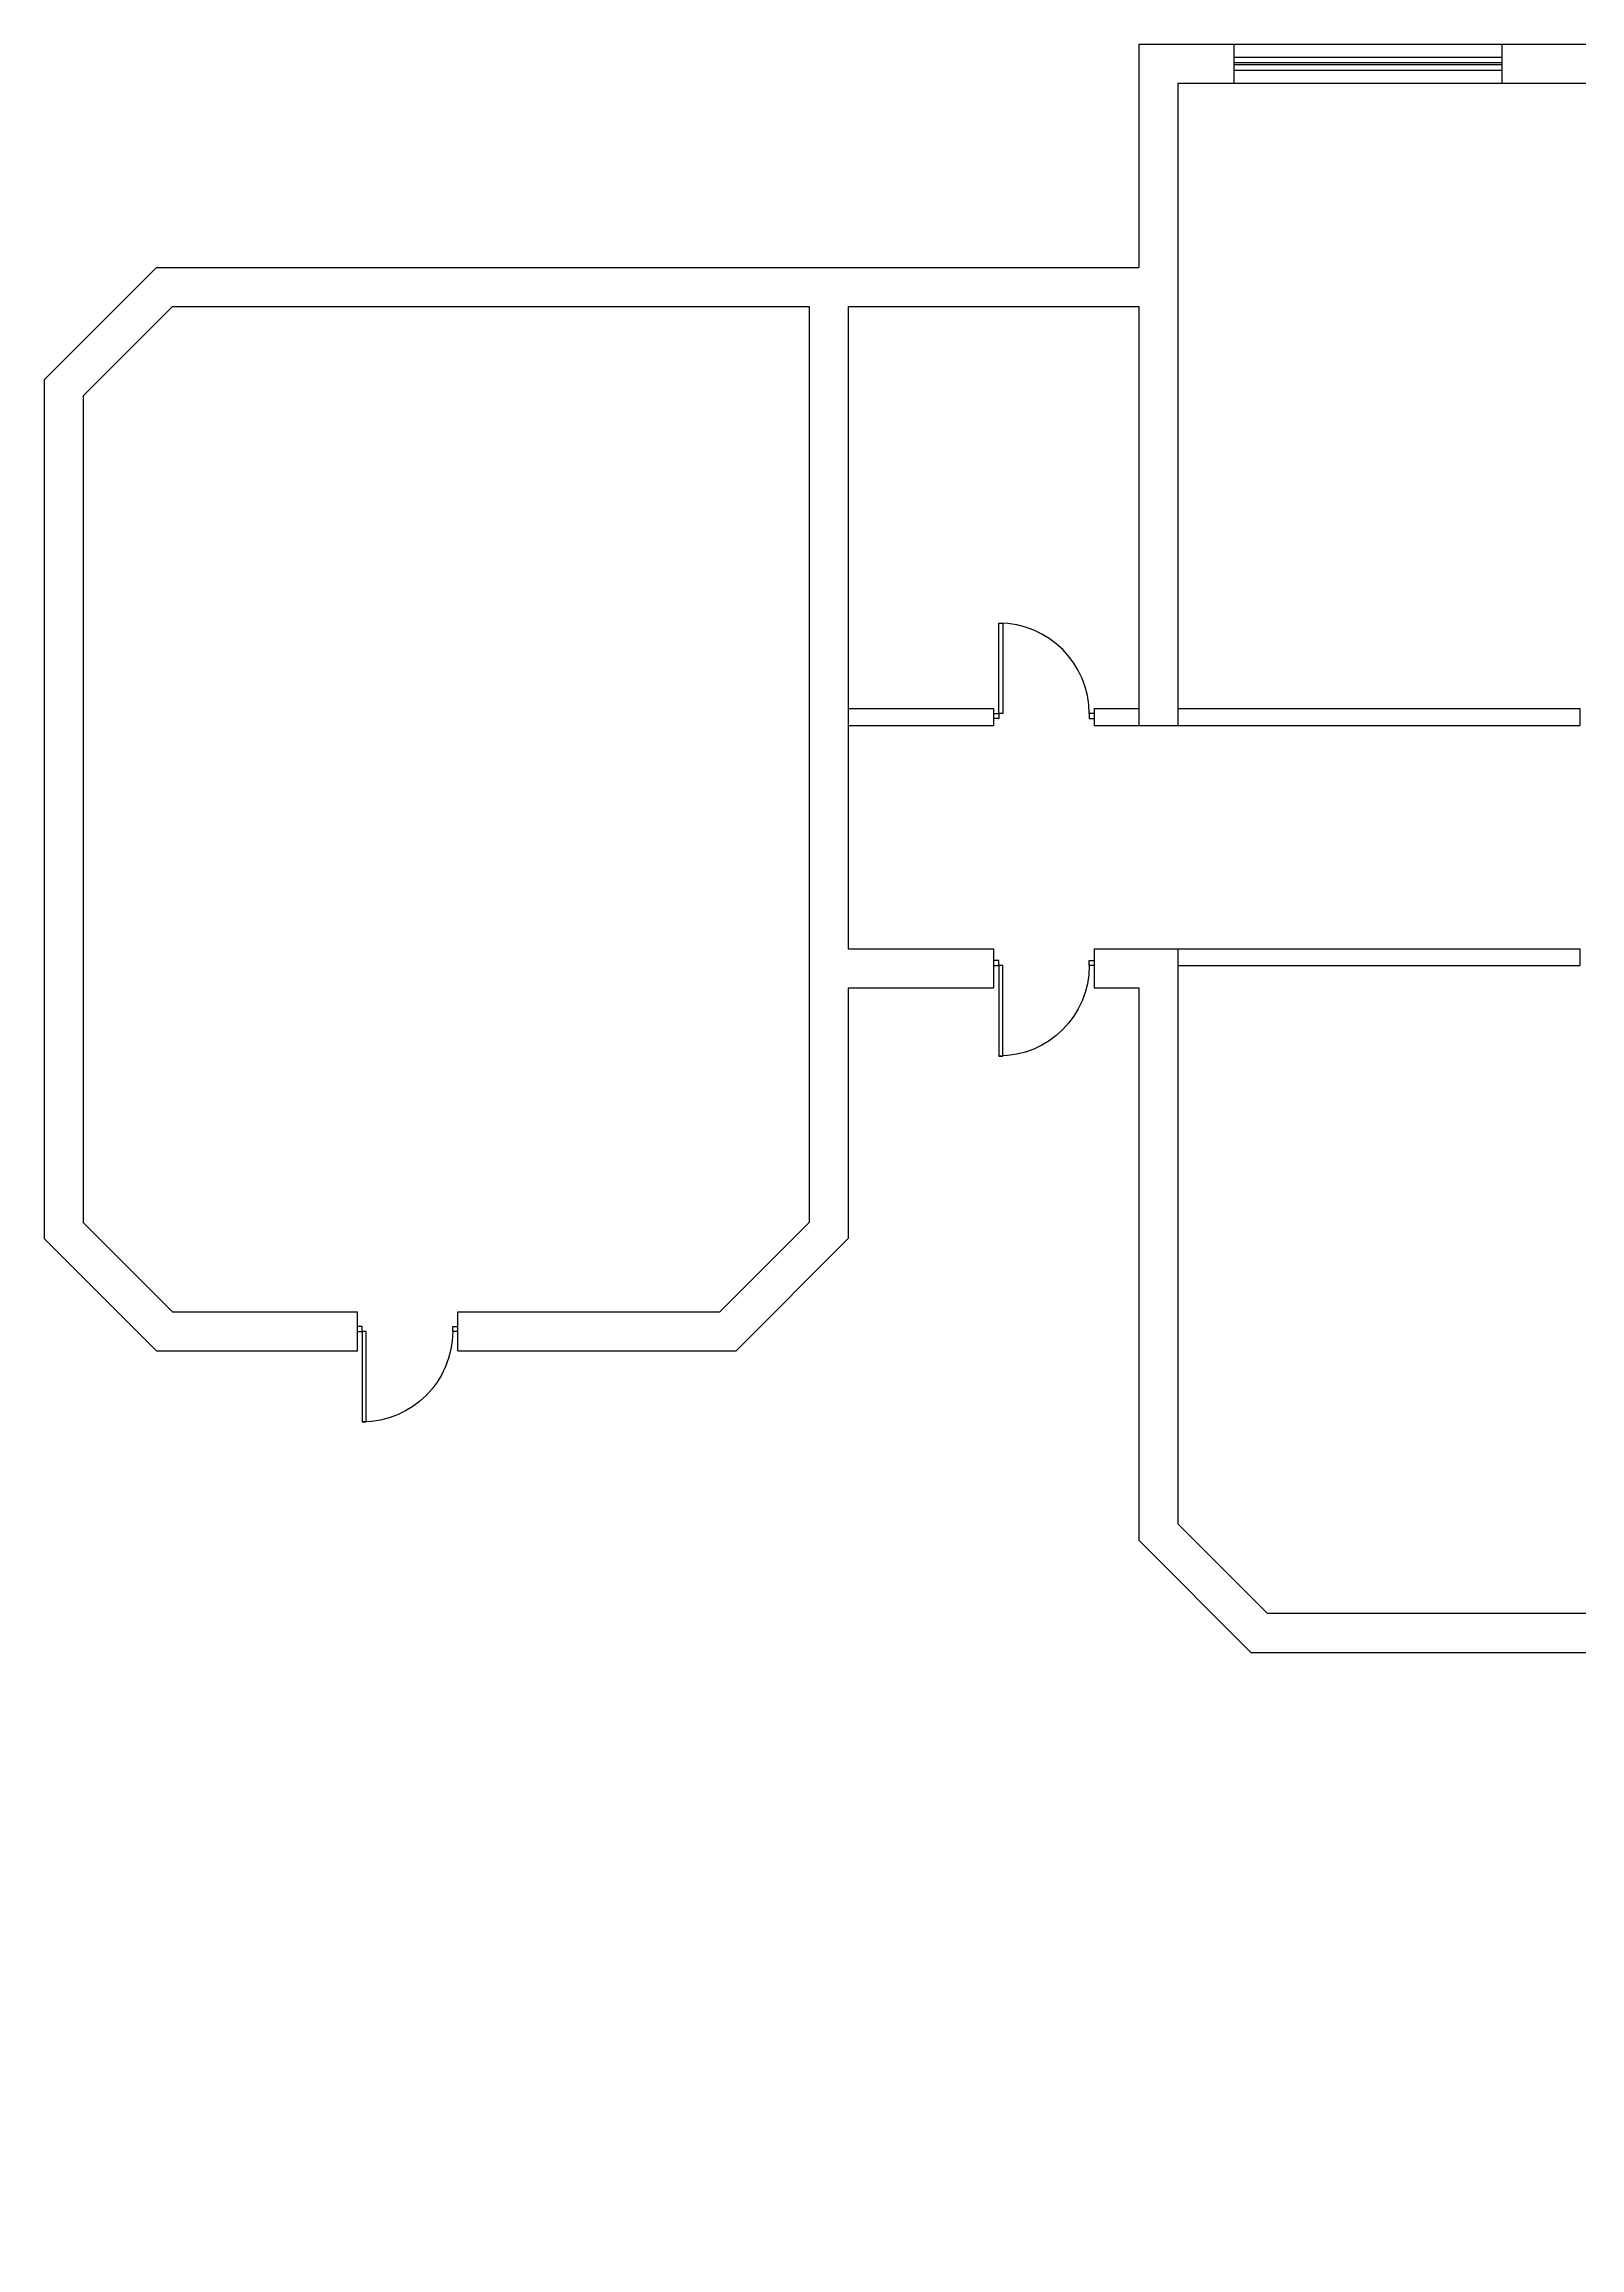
# Model space of a CAD drawing. Extents: x -211487 to 129179, y -113885 to 115281.
# Drawn here: x -81591 to -67841, y -103248 to -83515 of the extents above; entities that cross this region are included whole.
import ezdxf

# ---------------------------------------------------------------- set-up
doc = ezdxf.new("R2010")
doc.units = 0
doc.layers.get('0').update_dxf_attribs({"linetype": 'CONTINUOUS'})
for name, color, linetype in [('BLD-PART', 7, 'CONTINUOUS'), ('BLD-STRUCT', 7, 'CONTINUOUS'), ('DOOR', 7, 'CONTINUOUS')]:
    doc.layers.add(name, color=color, linetype=linetype)

# ---------------------------------------------------------------- blocks, each defined once
blk = doc.blocks.new('DOORX')
for p, q in [((0.05, 0), (0.05, 0.9)), ((0.05, 0.9), (0.09, 0.9)), ((0.09, 0.9), (0.09, 0)), ((0, 0), (0.05, 0)), ((0.09, 0), (0.05, 0)), ((0.05, 0), (0.05, -0.05)), ((0.05, -0.05), (0, -0.05)), ((0.95, 0), (0.95, -0.05)), ((1, 0), (0.95, 0)), ((0.95, -0.05), (1, -0.05))]:
    blk.add_line(p, q)
blk.add_arc((0.05, 0), 0.9, 0, 90)
blk = doc.blocks.new('STANDARD')
blk.add_blockref('DOORX', (0.537, 0.256))

msp = doc.modelspace()

# ---------------------------------------------------------------- linework, layer by layer
at = {"layer": 'BLD-PART'}
for p, q in [((-74391, -89465), (-73091, -89465)), ((-73091, -89465), (-73091, -89615)), ((-72191, -89465), (-72191, -89615)), ((-72191, -89465), (-71791, -89465)), ((-71441, -89465), (-67841, -89465)), ((-67841, -89465), (-67841, -89615)), ((-74391, -89615), (-73891, -89615)), ((-73891, -89615), (-73091, -89615)), ((-72191, -89615), (-71791, -89615)), ((-71441, -89615), (-67841, -89615)), ((-71441, -91615), (-67841, -91615)), ((-67841, -91615), (-67841, -91765)), ((-71441, -91765), (-67841, -91765))]:
    msp.add_line(p, q, dxfattribs=at)
at = {"layer": 'BLD-STRUCT'}
for p, q in [((-71791, -83515), (-71791, -85515)), ((-71791, -83515), (-3741, -83515)), ((-70941, -83515), (-70941, -83865)), ((-68541, -83515), (-68541, -83865)), ((-71441, -83865), (-71441, -89615)), ((-71441, -83865), (-51341, -83865)), ((-81591, -86520), (-80586, -85515)), ((-80586, -85515), (-71791, -85515)), ((-81241, -86665), (-80441, -85865)), ((-80441, -85865), (-74741, -85865)), ((-74741, -85865), (-74741, -94065)), ((-74391, -85865), (-74391, -91615)), ((-74391, -85865), (-71791, -85865)), ((-71791, -85865), (-71791, -89615)), ((-81591, -86520), (-81591, -94210)), ((-81241, -86665), (-81241, -94065)), ((-71791, -89615), (-71441, -89615)), ((-74391, -91615), (-73091, -91615)), ((-73091, -91615), (-73091, -91965)), ((-72191, -91615), (-72191, -91965)), ((-72191, -91615), (-71791, -91615)), ((-71791, -91615), (-71441, -91615)), ((-71441, -91615), (-71441, -96765)), ((-74391, -91965), (-73091, -91965)), ((-74391, -91965), (-74391, -94210)), ((-72191, -91965), (-71791, -91965)), ((-71791, -91965), (-71791, -96910)), ((-81241, -94065), (-80441, -94865)), ((-75541, -94865), (-74741, -94065)), ((-81591, -94210), (-80586, -95215)), ((-75396, -95215), (-74391, -94210)), ((-80441, -94865), (-78786, -94865)), ((-78786, -95215), (-78786, -94865)), ((-77886, -95215), (-77886, -94865)), ((-77886, -94865), (-75541, -94865)), ((-80586, -95215), (-78786, -95215)), ((-77886, -95215), (-75396, -95215)), ((-71441, -96765), (-70641, -97565)), ((-71791, -96910), (-70786, -97915)), ((-70641, -97565), (-56691, -97565)), ((-70786, -97915), (-56691, -97915))]:
    msp.add_line(p, q, dxfattribs=at)
at = {"layer": 'DOOR'}
for p, q in [((-70941, -83631), (-68541, -83631)), ((-70941, -83681), (-68541, -83681)), ((-70941, -83699), (-68541, -83699)), ((-70941, -83749), (-68541, -83749))]:
    msp.add_line(p, q, dxfattribs=at)

# ---------------------------------------------------------------- block references
at = {"layer": 'DOOR', "xscale": 900, "yscale": 900, "zscale": 900}
msp.add_blockref('Standard', (-73573, -89740), dxfattribs=at)
at = {"layer": 'DOOR', "xscale": -900, "yscale": 900, "zscale": 900, "rotation": 180}
for p in [(-73573, -91536), (-79271, -94811)]:
    msp.add_blockref('Standard', p, dxfattribs=at)

doc.saveas('drawing.dxf')
